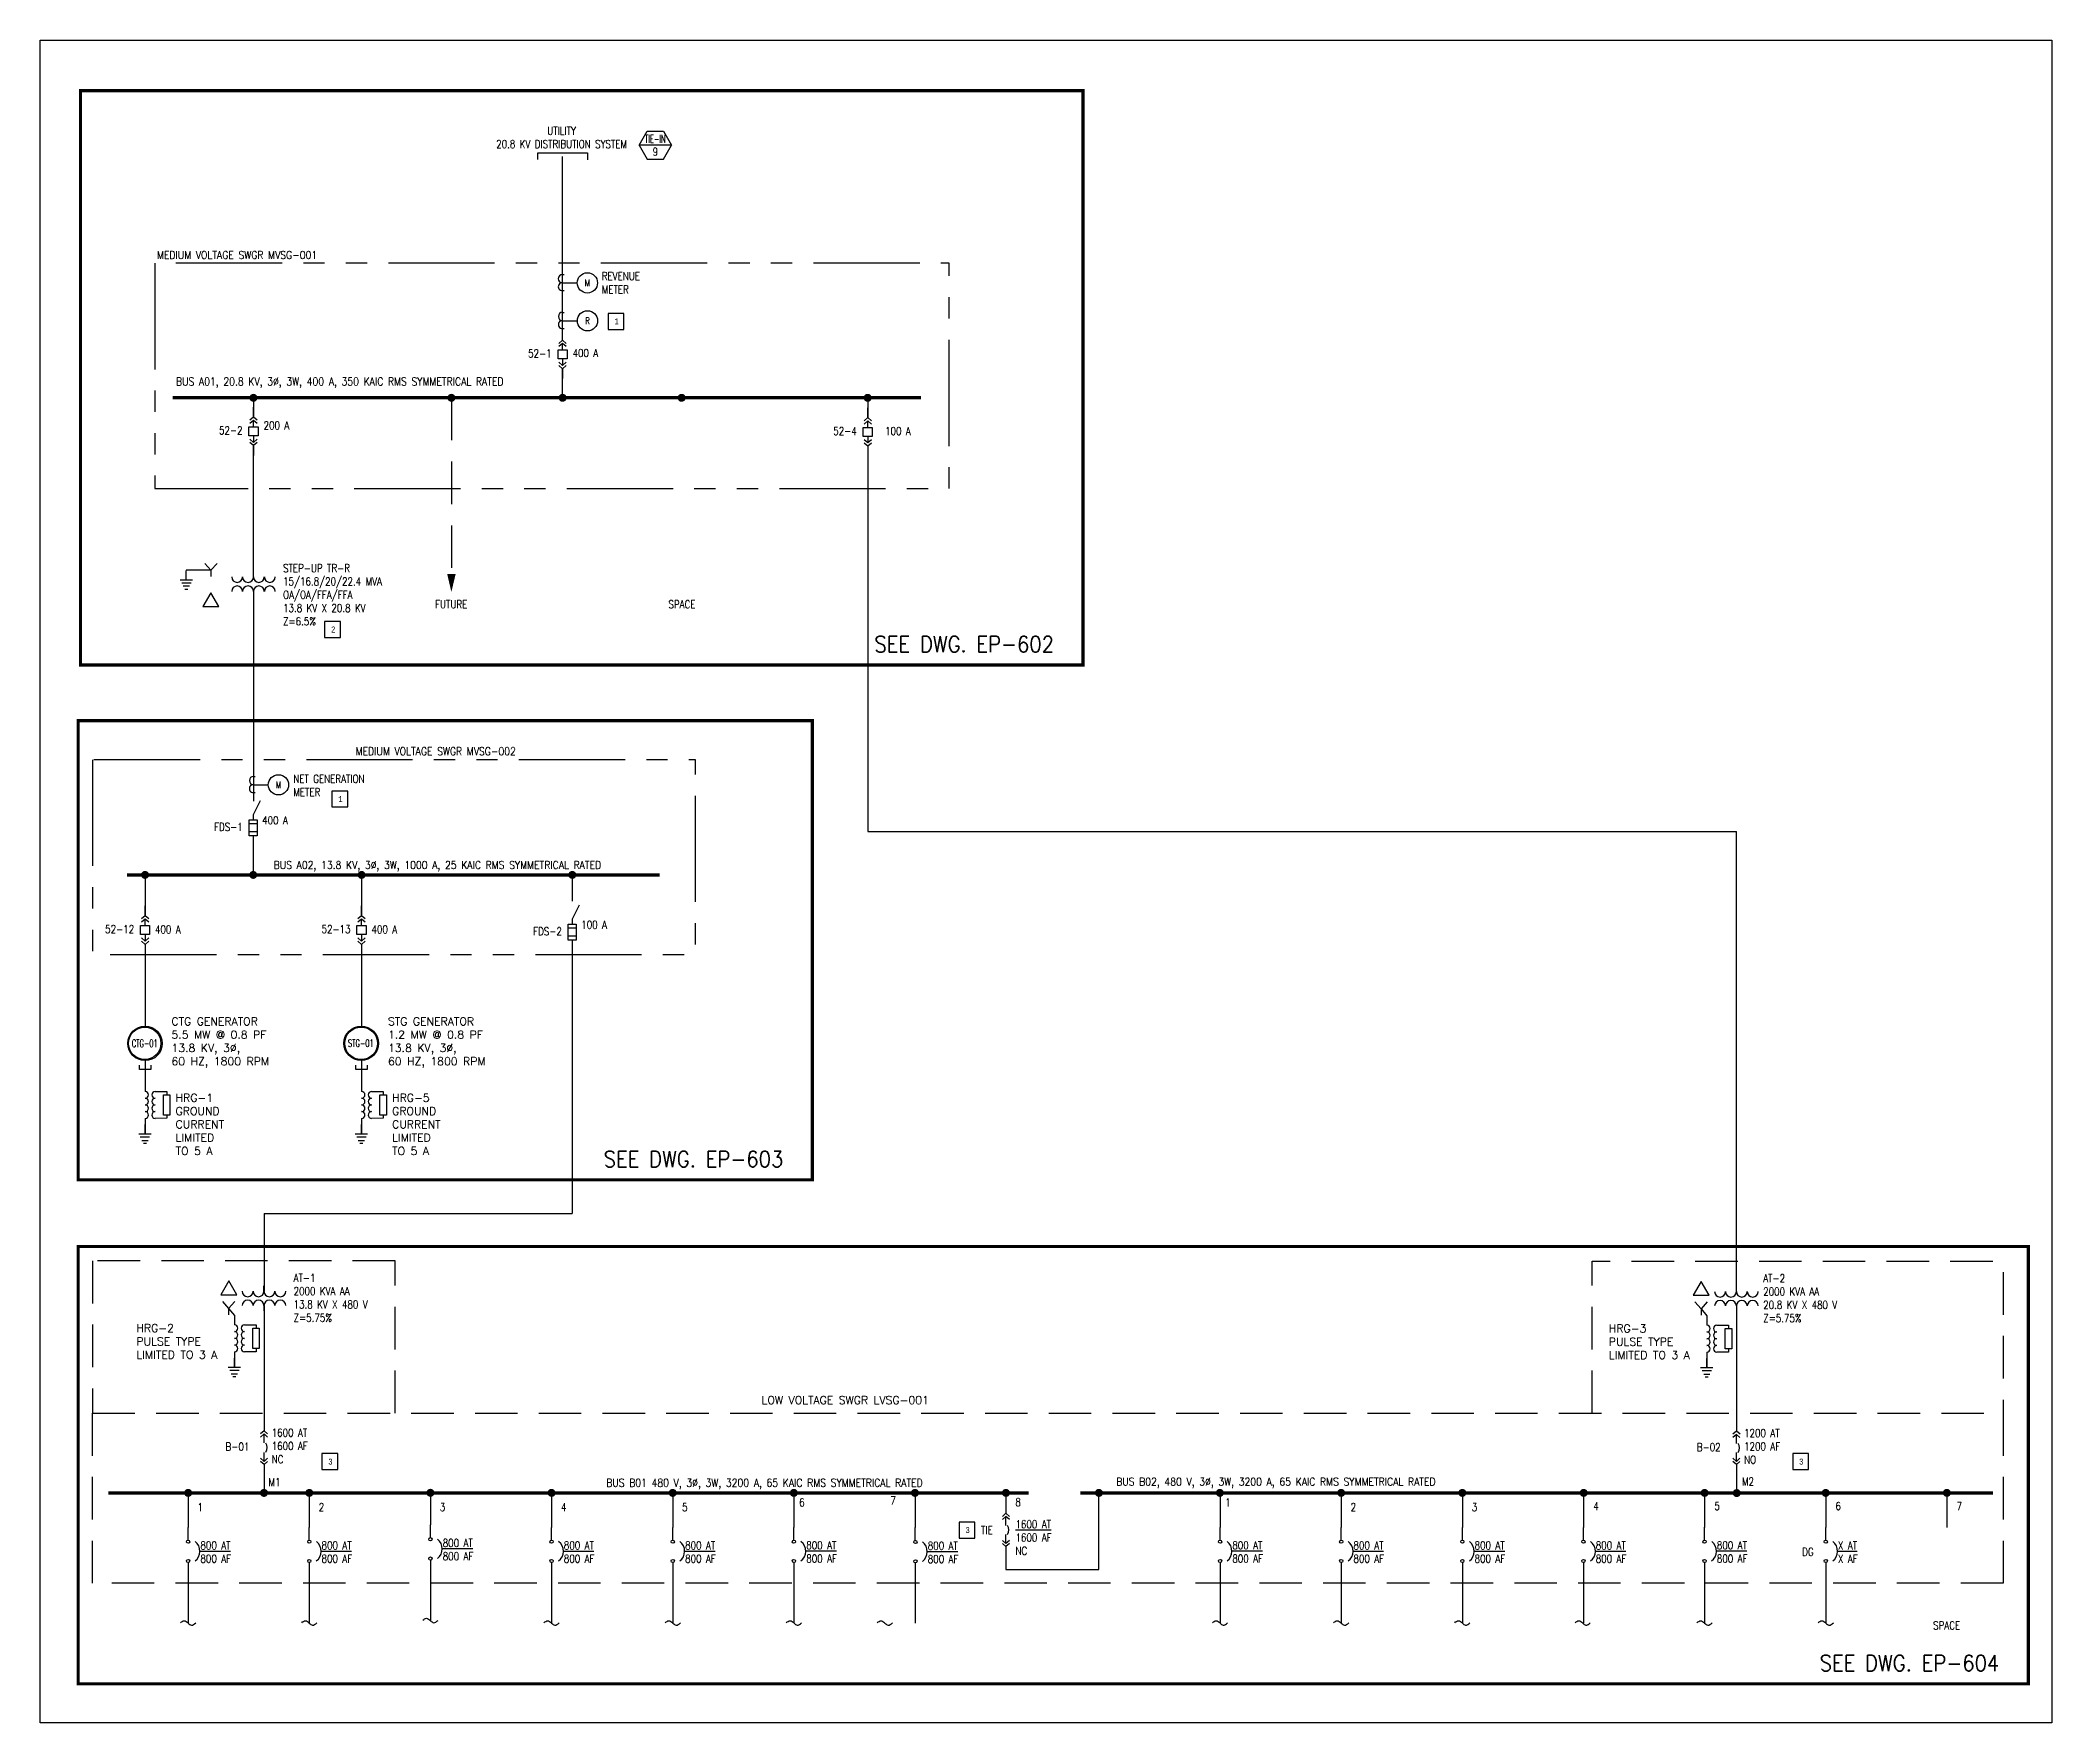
# Model space of a CAD drawing. Extents: x 4.3 to 27.9, y 0.8 to 20.6.
import ezdxf
from ezdxf.enums import TextEntityAlignment as Align

# ---------------------------------------------------------------- set-up
doc = ezdxf.new("R2010")
doc.units = 0
doc.header["$MEASUREMENT"] = 0
doc.linetypes.add('DASHED', pattern=[0.75, 0.5, -0.25])
doc.linetypes.add('PHANTOM', pattern=[2.5, 1.25, -0.25, 0.25, -0.25, 0.25, -0.25])
doc.layers.get('0').update_dxf_attribs({"linetype": 'CONTINUOUS'})
doc.layers.get('Defpoints').update_dxf_attribs({"linetype": 'CONTINUOUS'})
for name, color, linetype in [('e-busline', 4, 'CONTINUOUS'), ('e-ckt_line', 4, 'CONTINUOUS'), ('e-cond-n', 4, 'CONTINUOUS'), ('E-Dwg Limit', 3, 'PHANTOM'), ('E-ENCLOSURE', 1, 'DASHED'), ('e-equip-n', 4, 'CONTINUOUS'), ('e-line-lwt2', 2, 'PHANTOM'), ('e-line-lwt3', 4, 'CONTINUOUS'), ('e-line-lwt4', 7, 'CONTINUOUS'), ('e-line-lwt5', 13, 'CONTINUOUS'), ('e-line-text', 2, 'CONTINUOUS'), ('e-text-n', 2, 'CONTINUOUS'), ('G-Dimns-N', 3, 'CONTINUOUS'), ('G-Text-N', 2, 'CONTINUOUS')]:
    doc.layers.add(name, color=color, linetype=linetype)
doc.styles.add('ROMANS', font='ROMANS.shx')
doc.styles.add('ROMANSCC', font='ROMANS.SHX', dxfattribs={"width": 0.8, "height": 0.125})
doc.styles.add('SIMPLEX', font='simplex.shx')
doc.styles.add('STD3-32', font='MONOSI.SHX', dxfattribs={"width": 0.85, "height": 0.09375})

# ---------------------------------------------------------------- blocks, each defined once
blk = doc.blocks.new('METER')
at = {"layer": 'e-cond-n'}
blk.add_line((19.139, 19.259), (19.371, 19.259), dxfattribs=at)
blk.add_circle((19.529, 19.26), 0.159, dxfattribs=at)
for centre, radius, start, end in [((19.133, 19.199), 0.0604, 84.0461, 275.9781), ((19.139, 19.326), 0.0664, 90, 270)]:
    blk.add_arc(centre, radius, start, end, dxfattribs=at)
at = {"color": 2, "style": 'ROMANS', "width": 0.75}
blk.add_text('M', height=0.106, dxfattribs=at).set_placement((19.529, 19.26), align=Align.MIDDLE)
blk = doc.blocks.new('E-LINE-0031')
at = {"layer": 'e-line-lwt3'}
for p, q in [((0, -0.259), (0, 0)), ((0, -0.259), (-0.097, -0.345)), ((0, -0.346), (-0.097, -0.431)), ((0.097, -0.345), (0, -0.259)), ((0.097, -0.431), (0, -0.346)), ((0, -0.518), (0, -0.346)), ((0, -0.929), (-0.097, -0.844)), ((0, -1.016), (-0.097, -0.93)), ((0, -0.758), (0, -0.929)), ((0.097, -0.844), (0, -0.929)), ((0.097, -0.93), (0, -1.016)), ((0, -1.016), (0, -1.275))]:
    blk.add_line(p, q, dxfattribs=at)
blk.add_lwpolyline([(-0.12, -0.518), (0.12, -0.518), (0.12, -0.758), (-0.12, -0.758)], close=True, dxfattribs=at)
at = {"layer": 'e-line-text', "style": 'ROMANS', "width": 0.8}
blk.add_attdef('52', text='', height=0.125, dxfattribs=at).set_placement((-0.002, -0.636), align=Align.MIDDLE)
blk.add_attdef('1200AF', (0.161, -0.691), '', height=0.125, dxfattribs=at)
blk = doc.blocks.new('E-GEN-TAG')
at = {"layer": 'e-line-lwt2', "linetype": 'Continuous'}
blk.add_circle((0, 0), 0.287, dxfattribs=at)
at = {"layer": 'e-line-text', "style": 'ROMANS', "width": 0.8}
blk.add_attdef('CTG-2', text='', height=0.125, dxfattribs=at).set_placement((-0.006, 0.002), align=Align.MIDDLE)
blk = doc.blocks.new('transformer')
for p, q in [((0.459, 0.359), (0.459, 0.457)), ((0.459, 0.097), (0.459, 0))]:
    blk.add_line(p, q)
for centre, start, end in [((0.162, 0.359), 180, 0), ((0.162, 0.097), 360, 180), ((0.36, 0.359), 180, 360), ((0.36, 0.097), 0, 180), ((0.558, 0.359), 180, 0), ((0.558, 0.097), 360, 180), ((0.757, 0.359), 180, 360), ((0.757, 0.097), 0, 180)]:
    blk.add_arc(centre, 0.099, start, end)
blk = doc.blocks.new('A-SYMB-0008')
blk.add_lwpolyline([(-0.253, 0), (-0.126, 0.219), (0.126, 0.219), (0.253, 0), (-0.253, 0), (-0.126, -0.219), (0.126, -0.219), (0.253, 0)])
at = {"style": 'SIMPLEX', "width": 0.8}
for tag, p in [('FLOOR', (0, 0.036)), ('FLOOR_COLOR', (0, -0.164))]:
    blk.add_attdef(tag, text='', height=0.125, dxfattribs=at).set_placement(p, align=Align.CENTER)
blk = doc.blocks.new('E13')
for p, q in [((0.0625, 0.0625), (0.0625, -0.0625)), ((0.1875, 0.0625), (0.1875, -0.0625))]:
    blk.add_line(p, q)
blk.add_lwpolyline([(0, 0.0625), (0.25, 0.0625), (0.25, -0.0625), (0, -0.0625)], close=True)
blk = doc.blocks.new('E2')
for centre, start, end in [((-0.1875, 0), 180, 0), ((-0.0625, 0), 180, 0), ((0.0625, 0), 180, 0), ((0.1875, 0), 180, 0), ((-0.1875, -0.1875), 0, 180), ((-0.0625, -0.1875), 0, 180), ((0.0625, -0.1875), 0, 180), ((0.1875, -0.1875), 0, 180)]:
    blk.add_arc(centre, 0.0625, start, end)
blk = doc.blocks.new('G-KEYN-0003')
blk.add_lwpolyline([(-0.135, 0.125), (-0.135, -0.125), (0.115, -0.125), (0.115, 0.125)], close=True)
at = {"style": 'STD3-32', "width": 0.85}
blk.add_attdef('NO', text='', height=0.0938, dxfattribs=at).set_placement((0, 0), align=Align.MIDDLE)
blk = doc.blocks.new('E-LINE-0028A')
at = {"layer": 'e-ckt_line'}
for p, q in [((0, 0.129), (0, 0)), ((0, 0), (0, -0.19)), ((0, -0.19), (-0.055, -0.239)), ((0, -0.239), (-0.055, -0.288)), ((0.055, -0.239), (0, -0.19)), ((0, -0.381), (0, -0.239)), ((0.055, -0.288), (0, -0.239)), ((0, -0.664), (-0.055, -0.615)), ((0, -0.664), (0, -0.522)), ((0.055, -0.615), (0, -0.664)), ((0, -0.713), (-0.055, -0.664)), ((0.055, -0.664), (0, -0.713)), ((0, -0.713), (0, -0.954))]:
    blk.add_line(p, q, dxfattribs=at)
blk.add_ellipse((-0.035, -0.451), major_axis=(0, 0.106), ratio=0.788845, start_param=3.982646, end_param=5.442117, dxfattribs=at)
blk = doc.blocks.new('E-LINE-0001')
for p, q in [((0, 0), (-0.128, 0)), ((0.003, -0.083), (0.003, 0.087)), ((0.045, -0.062), (0.045, 0.066)), ((0.088, 0.044), (0.088, -0.041)), ((0.13, -0.019), (0.13, 0.023))]:
    blk.add_line(p, q)
blk = doc.blocks.new('E-GROUND')
at = {"layer": 'e-line-lwt3', "xscale": -1.142226562499999, "yscale": 1.142226562499999, "zscale": 1.1422265625, "rotation": 90}
blk.add_blockref('E-LINE-0001', (0, 0), dxfattribs=at)
blk = doc.blocks.new('CB BOLT ON')
at = {"layer": 'e-line-lwt4', "linetype": 'Continuous'}
for centre in [(4.385, 22.683), (4.385, 22.38)]:
    blk.add_circle(centre, 0.0256, dxfattribs=at)
blk.add_arc((4.381, 22.532), 0.19, 306.8129, 52.8429, dxfattribs=at)

msp = doc.modelspace()

# ---------------------------------------------------------------- linework, layer by layer
at = {"layer": 'Defpoints'}
msp.add_lwpolyline([(4.274, 20.622), (27.938, 20.622), (27.938, 0.831), (4.274, 0.831)], close=True, dxfattribs=at)
at = {"layer": 'e-busline', "const_width": 0.039, "flags": 128}
for points in [[(5.831, 16.416), (14.635, 16.416)], [(5.297, 10.804), (11.562, 10.804)], [(5.076, 3.535), (15.902, 3.535)], [(16.511, 3.533), (27.245, 3.533)]]:
    msp.add_lwpolyline(points, dxfattribs=at)
at = {"layer": 'e-busline', "const_width": 0.0469, "flags": 128}
for points in [[(6.759, 16.416, 1), (6.806, 16.416, 1)], [(9.088, 16.416, 1), (9.135, 16.416, 1)], [(10.396, 16.416, 1), (10.443, 16.416, 1)], [(11.796, 16.416, 1), (11.843, 16.416, 1)], [(13.985, 16.416, 1), (14.032, 16.416, 1)], [(5.484, 10.804, 1), (5.531, 10.804, 1)], [(6.757, 10.804, 1), (6.803, 10.804, 1)], [(8.031, 10.804, 1), (8.078, 10.804, 1)], [(10.51, 10.804, 1), (10.557, 10.804, 1)], [(5.991, 3.535, 1), (6.038, 3.535, 1)], [(5.991, 3.535, 1), (6.038, 3.535, 1)], [(6.883, 3.535, 1), (6.93, 3.535, 1)], [(7.416, 3.535, 1), (7.463, 3.535, 1)], [(8.841, 3.536, 1), (8.888, 3.536, 1)], [(10.266, 3.535, 1), (10.313, 3.535, 1)], [(11.691, 3.535, 1), (11.738, 3.535, 1)], [(13.116, 3.535, 1), (13.163, 3.535, 1)], [(14.541, 3.535, 1), (14.588, 3.535, 1)], [(15.611, 3.535, 1), (15.658, 3.535, 1)], [(16.705, 3.535, 1), (16.752, 3.535, 1)], [(18.128, 3.535, 1), (18.175, 3.535, 1)], [(19.555, 3.535, 1), (19.602, 3.535, 1)], [(20.98, 3.535, 1), (21.027, 3.535, 1)], [(22.408, 3.535, 1), (22.455, 3.535, 1)], [(23.83, 3.535, 1), (23.877, 3.535, 1)], [(24.208, 3.533, 1), (24.255, 3.533, 1)], [(25.255, 3.535, 1), (25.302, 3.535, 1)], [(26.68, 3.535, 1), (26.727, 3.535, 1)]]:
    msp.add_lwpolyline(points, format="xyb", close=True, dxfattribs=at)
at = {"layer": 'e-cond-n'}
for p, q in [((6.784, 11.962), (6.804, 11.962)), ((6.783, 11.773), (6.803, 11.773))]:
    msp.add_line(p, q, dxfattribs=at)
at = {"layer": 'E-Dwg Limit', "const_width": 0.0375, "flags": 128}
msp.add_lwpolyline([(4.748, 20.029), (4.748, 13.274), (16.542, 13.274), (16.542, 20.029), (4.748, 20.029)], dxfattribs=at)
for points in [[(4.721, 12.618), (4.721, 7.217), (13.357, 7.217), (13.357, 12.618), (4.721, 12.618)], [(4.721, 6.434), (4.721, 1.289), (27.661, 1.289), (27.661, 6.434), (4.721, 6.434)]]:
    msp.add_lwpolyline(points, close=True, dxfattribs=at)
at = {"layer": 'E-ENCLOSURE'}
msp.add_line((24.228, 4.26), (24.228, 4.26), dxfattribs=at)
at = {"layer": 'E-ENCLOSURE', "color": 1, "linetype": 'PHANTOM', "flags": 128}
msp.add_lwpolyline([(5.622, 18.001), (5.622, 15.348), (14.968, 15.348), (14.968, 18.001), (5.622, 18.001), (5.622, 18.001)], close=True, dxfattribs=at)
msp.add_lwpolyline([(4.889, 12.159), (4.889, 12.159), (4.889, 9.869), (11.982, 9.869), (11.982, 12.159), (4.889, 12.159)], dxfattribs=at)
at = {"layer": 'E-ENCLOSURE'}
for points in [[(4.889, 4.473), (8.449, 4.473), (8.449, 6.264), (4.889, 6.264)], [(4.889, 4.473), (27.366, 4.472), (27.366, 2.472), (4.889, 2.472)]]:
    msp.add_lwpolyline(points, close=True, dxfattribs=at)
at = {"layer": 'E-ENCLOSURE', "flags": 128}
msp.add_lwpolyline([(22.53, 4.473), (22.53, 6.259), (27.366, 6.259), (27.366, 4.473)], dxfattribs=at)
at = {"layer": 'e-equip-n'}
for p, q in [((10.419, 17.421), (10.439, 17.421)), ((10.419, 17.322), (10.593, 17.322)), ((10.419, 17.232), (10.439, 17.232))]:
    msp.add_line(p, q, dxfattribs=at)
msp.add_circle((10.712, 17.322), 0.119, dxfattribs=at)
for centre, radius, start, end in [((10.419, 17.372), 0.0498, 90, 270), ((10.415, 17.277), 0.0453, 84.0461, 275.9781)]:
    msp.add_arc(centre, radius, start, end, dxfattribs=at)
at = {"layer": 'e-line-lwt3'}
for p, q in [((10.418, 17.867), (10.437, 17.867)), ((10.418, 17.677), (10.437, 17.677)), ((6.283, 14.387), (5.992, 14.387)), ((10.533, 10.804), (10.533, 10.495)), ((5.508, 8.619), (5.508, 8.255)), ((8.054, 8.62), (8.054, 8.255)), ((5.508, 7.94), (5.508, 7.757)), ((8.054, 7.94), (8.054, 7.757)), ((6.56, 5.196), (6.56, 5.012)), ((23.881, 5.192), (23.881, 5.008)), ((6.907, 4.265), (6.865, 4.228)), ((6.948, 4.228), (6.907, 4.265)), ((24.228, 4.26), (24.187, 4.224)), ((24.27, 4.224), (24.228, 4.26)), ((6.907, 4.228), (6.865, 4.191)), ((6.907, 4.122), (6.907, 4.228)), ((6.948, 4.191), (6.907, 4.228)), ((24.228, 4.223), (24.186, 4.187)), ((24.228, 4.117), (24.228, 4.223)), ((24.269, 4.187), (24.228, 4.223)), ((6.907, 3.905), (6.865, 3.942)), ((6.907, 3.868), (6.865, 3.905)), ((6.907, 3.905), (6.907, 4.011)), ((6.948, 3.942), (6.907, 3.905)), ((6.948, 3.905), (6.907, 3.868)), ((24.228, 3.905), (24.186, 3.942)), ((24.228, 3.868), (24.186, 3.905)), ((24.228, 3.905), (24.228, 4.011)), ((24.269, 3.942), (24.228, 3.905)), ((24.269, 3.905), (24.228, 3.868)), ((6.014, 2.98), (6.014, 3.129)), ((7.44, 2.98), (7.44, 3.129)), ((8.865, 3.009), (8.865, 3.158)), ((10.29, 2.98), (10.29, 3.129)), ((11.716, 2.98), (11.716, 3.129)), ((13.141, 2.98), (13.141, 3.129)), ((14.566, 2.98), (14.566, 3.129)), ((18.154, 2.98), (18.154, 3.129)), ((19.579, 2.98), (19.579, 3.129)), ((21.004, 2.98), (21.004, 3.129)), ((22.429, 2.98), (22.429, 3.129)), ((23.854, 2.981), (23.854, 3.13)), ((25.279, 2.98), (25.279, 3.129)), ((6.014, 2.714), (6.014, 2.589)), ((7.44, 2.714), (7.44, 2.589)), ((8.865, 2.744), (8.865, 2.618)), ((10.29, 2.714), (10.29, 2.589)), ((11.716, 2.714), (11.716, 2.589)), ((13.141, 2.715), (13.141, 2.589)), ((14.566, 2.714), (14.566, 2.589)), ((18.154, 2.714), (18.154, 2.589)), ((19.579, 2.714), (19.579, 2.589)), ((21.004, 2.714), (21.004, 2.589)), ((22.429, 2.714), (22.429, 2.589)), ((23.854, 2.715), (23.854, 2.59)), ((25.279, 2.715), (25.279, 2.589))]:
    msp.add_line(p, q, dxfattribs=at)
for points in [[(6.783, 11.451), (6.783, 11.516), (6.864, 11.679)], [(10.537, 10.224), (10.537, 10.288), (10.618, 10.451)], [(5.626, 8.255), (5.762, 8.255), (5.762, 8.218)], [(8.173, 8.255), (8.309, 8.255), (8.309, 8.218)], [(5.762, 7.978), (5.762, 7.941), (5.626, 7.94)], [(8.309, 7.978), (8.309, 7.941), (8.173, 7.94)], [(6.677, 5.511), (6.813, 5.511), (6.813, 5.473)], [(23.998, 5.507), (24.134, 5.507), (24.134, 5.469)], [(6.813, 5.234), (6.813, 5.196), (6.677, 5.196)], [(24.134, 5.23), (24.134, 5.192), (23.998, 5.192)]]:
    msp.add_lwpolyline(points, dxfattribs=at)
at = {"layer": 'e-line-lwt3', "flags": 128}
for points in [[(5.574, 8.568), (5.574, 8.517), (5.441, 8.517), (5.441, 8.568)], [(8.121, 8.568), (8.121, 8.517), (7.988, 8.517), (7.988, 8.568)], [(6.491, 5.704), (6.559, 5.623), (6.559, 5.511)], [(23.812, 5.7), (23.88, 5.619), (23.88, 5.507)]]:
    msp.add_lwpolyline(points, dxfattribs=at)
at = {"layer": 'e-line-lwt3'}
for points in [[(5.724, 8.218), (5.8, 8.218), (5.8, 7.978), (5.724, 7.978)], [(8.271, 8.218), (8.347, 8.218), (8.347, 7.978), (8.271, 7.978)], [(6.775, 5.473), (6.851, 5.473), (6.851, 5.234), (6.775, 5.234)], [(24.096, 5.469), (24.172, 5.469), (24.172, 5.23), (24.096, 5.23)]]:
    msp.add_lwpolyline(points, close=True, dxfattribs=at)
for centre in [(6.881, 4.068), (24.202, 4.064)]:
    msp.add_ellipse(centre, major_axis=(0, 0.0796), ratio=0.788845, start_param=3.982646, end_param=5.442117, dxfattribs=at)
for points in [[(5.924, 2.008), (5.968, 2.031), (6.014, 2.003), (6.052, 1.979), (6.104, 2.006)], [(7.35, 2.008), (7.393, 2.031), (7.44, 2.003), (7.477, 1.979), (7.529, 2.006)], [(8.775, 2.037), (8.818, 2.06), (8.865, 2.032), (8.902, 2.008), (8.954, 2.035)], [(10.2, 2.008), (10.243, 2.031), (10.29, 2.003), (10.327, 1.979), (10.379, 2.006)], [(11.626, 2.008), (11.67, 2.031), (11.717, 2.003), (11.754, 1.979), (11.806, 2.006)], [(13.051, 2.008), (13.095, 2.031), (13.142, 2.003), (13.179, 1.979), (13.231, 2.006)], [(14.121, 2.008), (14.164, 2.031), (14.211, 2.003), (14.248, 1.979), (14.3, 2.006)], [(18.064, 2.008), (18.107, 2.031), (18.154, 2.003), (18.191, 1.979), (18.243, 2.006)], [(19.489, 2.008), (19.532, 2.031), (19.579, 2.003), (19.616, 1.979), (19.668, 2.006)], [(20.914, 2.008), (20.957, 2.031), (21.004, 2.003), (21.041, 1.979), (21.093, 2.006)], [(22.33, 2.008), (22.373, 2.031), (22.42, 2.003), (22.457, 1.979), (22.509, 2.006)], [(23.764, 2.008), (23.807, 2.031), (23.854, 2.003), (23.891, 1.979), (23.943, 2.006)], [(25.189, 2.008), (25.232, 2.031), (25.279, 2.003), (25.316, 1.979), (25.368, 2.006)]]:
    msp.add_spline(points, degree=3, dxfattribs=at)
msp.add_solid([(9.161, 14.343), (9.111, 14.131), (9.062, 14.343)], dxfattribs=at)
at = {"layer": 'e-line-lwt5'}
for p, q in [((10.419, 17.095), (10.419, 19.254)), ((10.419, 16.416), (10.419, 16.758)), ((6.783, 16.416), (6.783, 16.19)), ((14.009, 16.416), (14.009, 16.182)), ((6.783, 14.309), (6.783, 15.853)), ((14.009, 15.846), (14.009, 11.314)), ((6.783, 14.14), (6.783, 11.673)), ((6.779, 11.264), (6.78, 10.804)), ((14.009, 11.314), (24.228, 11.314)), ((24.228, 5.966), (24.228, 11.314)), ((5.508, 10.804), (5.508, 10.324)), ((8.054, 10.804), (8.054, 10.324)), ((5.508, 9.987), (5.508, 9.024)), ((8.054, 9.987), (8.054, 9.025)), ((10.533, 10.036), (10.533, 6.82)), ((6.907, 6.82), (6.907, 5.907)), ((6.907, 6.82), (10.533, 6.82)), ((6.907, 5.738), (6.907, 4.265)), ((24.228, 5.734), (24.228, 4.26)), ((6.907, 3.868), (6.907, 3.535)), ((24.228, 3.868), (24.228, 3.533)), ((6.014, 3.535), (6.014, 3.129)), ((7.44, 3.535), (7.44, 3.129)), ((8.865, 3.536), (8.865, 3.158)), ((10.29, 3.535), (10.29, 3.129)), ((11.716, 3.535), (11.716, 3.129)), ((13.141, 3.535), (13.141, 3.129)), ((14.566, 3.535), (14.566, 3.129)), ((15.634, 3.535), (15.634, 3.296)), ((16.729, 2.634), (16.729, 3.535)), ((18.154, 3.535), (18.154, 3.129)), ((19.579, 3.535), (19.579, 3.129)), ((21.004, 3.535), (21.004, 3.129)), ((22.429, 3.535), (22.429, 3.129)), ((23.854, 3.535), (23.854, 3.129)), ((25.279, 3.535), (25.279, 3.129)), ((26.704, 3.535), (26.704, 3.129)), ((15.634, 2.903), (15.634, 2.634)), ((6.014, 2.673), (6.014, 2.003)), ((7.44, 2.673), (7.44, 2.003)), ((8.865, 2.702), (8.865, 2.033)), ((10.29, 2.673), (10.29, 2.003)), ((11.716, 2.673), (11.716, 2.003)), ((13.141, 2.673), (13.141, 2.003)), ((14.566, 2.673), (14.566, 2.003)), ((15.634, 2.634), (16.729, 2.634)), ((18.154, 2.673), (18.154, 2.003)), ((19.579, 2.673), (19.579, 2.003)), ((21.004, 2.673), (21.004, 2.003)), ((22.429, 2.673), (22.429, 2.003)), ((23.854, 2.673), (23.854, 2.003)), ((25.279, 2.673), (25.279, 2.003))]:
    msp.add_line(p, q, dxfattribs=at)
at = {"layer": 'e-line-lwt5', "linetype": 'DASHED'}
msp.add_line((9.111, 16.416), (9.111, 14.27), dxfattribs=at)
at = {"layer": 'G-Dimns-N'}
for p, q in [((10.129, 19.219), (10.129, 19.299)), ((10.129, 19.299), (10.711, 19.299)), ((10.711, 19.299), (10.711, 19.216))]:
    msp.add_line(p, q, dxfattribs=at)
at = {"layer": 'G-Text-N'}
for p, q in [((6.21, 14.469), (6.283, 14.387)), ((6.356, 14.469), (6.283, 14.387)), ((6.283, 14.387), (6.283, 14.313)), ((6.418, 5.786), (6.491, 5.704)), ((6.564, 5.786), (6.491, 5.704)), ((6.491, 5.704), (6.491, 5.63)), ((23.739, 5.782), (23.812, 5.7)), ((23.885, 5.782), (23.812, 5.7)), ((23.812, 5.7), (23.812, 5.625))]:
    msp.add_line(p, q, dxfattribs=at)
for points in [[(6.283, 14.124), (6.188, 13.96), (6.377, 13.96)], [(6.492, 6.028), (6.398, 5.864), (6.587, 5.864)], [(23.813, 6.023), (23.719, 5.86), (23.908, 5.86)]]:
    msp.add_lwpolyline(points, close=True, dxfattribs=at)
for centre, radius in [((5.504, 8.823), 0.191), ((8.05, 8.823), 0.192)]:
    msp.add_circle(centre, radius, dxfattribs=at)

# ---------------------------------------------------------------- block references
at = {"layer": 'e-equip-n', "xscale": 0.4446786093750017, "yscale": 0.4446786093750017, "zscale": 0.4446786093750017}
for p in [(10.419, 17.21), (6.783, 16.305)]:
    msp.add_blockref('E-LINE-0031', p, dxfattribs=at)
at = {"layer": 'e-line-lwt3'}
for name, p, xscale, yscale, zscale in [('METER', (-3.936, 3.323), 0.75, 0.75, 0.75), ('transformer', (6.486, 14.077), 0.6458665090451241, 0.6458665090451241, 0.6458665090451241), ('METER', (-7.57, -2.581), 0.75, 0.75, 0.75), ('E-GROUND', (5.508, 7.757), 0.75, 0.75, 0.75), ('E-GROUND', (8.054, 7.757), 0.75, 0.75, 0.75), ('transformer', (6.61, 5.675), 0.6458665090451241, 0.6458665090451241, 0.6458665090451241), ('transformer', (23.931, 5.671), 0.6458665090451241, 0.6458665090451241, 0.6458665090451241), ('E-GROUND', (6.56, 5.012), 0.75, 0.75, 0.75), ('E-GROUND', (23.881, 5.008), 0.75, 0.75, 0.75), ('E-LINE-0028A', (15.634, 3.438), 0.75, 0.75, 0.75), ('CB BOLT ON', (2.725, -14.051), 0.75, 0.75, 0.75), ('CB BOLT ON', (4.151, -14.051), 0.75, 0.75, 0.75), ('CB BOLT ON', (5.576, -14.022), 0.75, 0.75, 0.75), ('CB BOLT ON', (7.001, -14.051), 0.75, 0.75, 0.75), ('CB BOLT ON', (8.427, -14.051), 0.75, 0.75, 0.75), ('CB BOLT ON', (9.852, -14.051), 0.75, 0.75, 0.75), ('CB BOLT ON', (11.281, -14.055), 0.75, 0.75, 0.75), ('CB BOLT ON', (14.865, -14.051), 0.75, 0.75, 0.75), ('CB BOLT ON', (16.29, -14.051), 0.75, 0.75, 0.75), ('CB BOLT ON', (17.715, -14.051), 0.75, 0.75, 0.75), ('CB BOLT ON', (19.14, -14.051), 0.75, 0.75, 0.75), ('CB BOLT ON', (20.565, -14.051), 0.75, 0.75, 0.75), ('CB BOLT ON', (21.99, -14.051), 0.75, 0.75, 0.75)]:
    msp.add_blockref(name, p, dxfattribs=dict(at, xscale=xscale, yscale=yscale, zscale=zscale))
at = {"layer": 'e-line-lwt3', "rotation": 270}
for name, p, xscale, yscale, zscale in [('E-LINE-0001', (5.992, 14.277), 0.8566699218749989, 0.8566699218749989, 0.8566699218749989), ('E13', (6.779, 11.452), 0.75, 0.75, 0.75), ('E13', (10.533, 10.224), 0.75, 0.75, 0.75), ('E2', (5.626, 8.098), 0.6300000000000019, 0.6300000000000019, 0.6300000000000019), ('E2', (8.173, 8.098), 0.6300000000000019, 0.6300000000000019, 0.6300000000000019), ('E2', (6.677, 5.353), 0.6300000000000019, 0.6300000000000019, 0.6300000000000019), ('E2', (23.998, 5.349), 0.6300000000000019, 0.6300000000000019, 0.6300000000000019)]:
    msp.add_blockref(name, p, dxfattribs=dict(at, xscale=xscale, yscale=yscale, zscale=zscale))
at = {"layer": 'e-text-n', "xscale": 0.4446786093750017, "yscale": 0.4446786093750017, "zscale": 0.4446786093750017}
for p in [(14.009, 16.298), (5.508, 10.439), (8.054, 10.439)]:
    msp.add_blockref('E-LINE-0031', p, dxfattribs=at)
at = {"layer": 'G-Text-N'}
ref = msp.add_blockref('A-SYMB-0008', (11.51, 19.388), dxfattribs=dict(at, xscale=0.750811587533109, yscale=0.750811587533109, zscale=0.750811587533109))
ref.add_attrib('FLOOR', 'TIE-IN', dxfattribs={"layer": '0', "height": 0.0938, "style": 'SIMPLEX', "width": 0.5}).set_placement((11.51, 19.414), align=Align.CENTER)
ref.add_attrib('FLOOR_COLOR', '9', dxfattribs={"layer": '0', "height": 0.0939, "style": 'SIMPLEX', "width": 0.8}).set_placement((11.51, 19.265), align=Align.CENTER)
at = {"layer": 'G-Text-N', "xscale": 0.75, "yscale": 0.75, "zscale": 0.75}
for p, values in [((11.055, 17.315), {'NO': '1'}), ((7.721, 13.691), {'NO': '2'}), ((7.806, 11.697), {'NO': '1'}), ((7.688, 3.903), {'NO': '3'}), ((24.991, 3.903), {'NO': '3'}), ((15.184, 3.098), {'NO': '3'})]:
    msp.add_blockref('G-KEYN-0003', p, dxfattribs=at).add_auto_attribs(values)
at = {"layer": 'G-Text-N'}
ref = msp.add_blockref('E-GEN-TAG', (5.508, 8.822), dxfattribs=dict(at, xscale=0.705499716796874, yscale=0.705499716796874, zscale=0.705499716796874))
ref.add_attrib('CTG-2', 'CTG-01', dxfattribs={"layer": 'e-text-n', "height": 0.0882, "style": 'ROMANS', "width": 0.65}).set_placement((5.504, 8.823), align=Align.MIDDLE)
ref = msp.add_blockref('E-GEN-TAG', (8.05, 8.823), dxfattribs=dict(at, xscale=0.705499716796874, yscale=0.705499716796874, zscale=0.705499716796874))
ref.add_attrib('CTG-2', 'STG-01', dxfattribs={"layer": 'e-text-n', "height": 0.0882, "style": 'ROMANS', "width": 0.65}).set_placement((8.046, 8.824), align=Align.MIDDLE)

# ---------------------------------------------------------------- texts
at = {"layer": 'e-text-n', "style": 'ROMANSCC', "width": 0.85}
msp.add_text('BUS B01 480 V, 3%%C, 3W, 3200 A, 65 KAIC RMS SYMMETRICAL RATED', height=0.09375, dxfattribs=at).set_placement((10.933, 3.607))
at = {"layer": 'G-Text-N', "style": 'ROMANSCC', "width": 0.85}
for s, p in [('MEDIUM VOLTAGE SWGR MVSG-001', (5.647, 18.049)), ('MEDIUM VOLTAGE SWGR MVSG-001', (5.647, 18.049)), ('BUS A01, 20.8 KV, 3%%C, 3W, 400 A, 350 KAIC RMS SYMMETRICAL RATED ', (5.872, 16.561)), ('MEDIUM VOLTAGE SWGR MVSG-002', (7.984, 12.212)), ('MEDIUM VOLTAGE SWGR MVSG-002', (7.984, 12.212)), ('BUS A02, 13.8 KV, 3%%C, 3W, 1000 A, 25 KAIC RMS SYMMETRICAL RATED', (7.021, 10.874)), ('BUS B02, 480 V, 3%%C, 3W, 3200 A, 65 KAIC RMS SYMMETRICAL RATED', (16.932, 3.62))]:
    msp.add_text(s, height=0.09375, dxfattribs=at).set_placement(p)
at = {"layer": 'G-Text-N', "style": 'ROMANS', "width": 0.75}
msp.add_text('R', height=0.0797, dxfattribs=at).set_placement((10.712, 17.322), align=Align.MIDDLE)
at = {"layer": 'G-Text-N', "linetype": 'Continuous', "style": 'ROMANS', "width": 0.8}
for s, p in [('M1', (6.96, 3.615)), ('M2', (24.293, 3.622)), ('6', (13.203, 3.376, -135)), ('7', (14.275, 3.4, -135)), ('1', (18.215, 3.376, -135))]:
    msp.add_text(s, height=0.0938, dxfattribs=at).set_placement(p)
at = {"layer": 'G-Text-N'}
for s, insert, char_height, width, attachment_point, style in [('UTILITY\\P20.8 KV DISTRIBUTION SYSTEM', (10.408, 19.604), 0.09375, 2.53958, 2, 'ROMANSCC'), ('{\\Fromans.shx;REVENUE\\PMETER}', (10.88, 17.895), 0.09375, 1.17188, 1, 'ROMANSCC'), ('{\\Fromans.shx;REVENUE\\PMETER}', (10.88, 17.895), 0.09375, 1.17188, 1, 'ROMANSCC'), ('{\\Fromans.shx|c0;52-1}', (10.29, 16.985), 0.09375, 1.17188, 3, 'ROMANSCC'), ('400 A', (10.536, 16.99), 0.0938, 1.17188, 1, 'ROMANSCC'), ('200 A', (6.902, 16.138), 0.0938, 1.17188, 1, 'ROMANSCC'), ('{\\Fromans.shx|c0;52-2}', (6.654, 16.08), 0.09375, 1.17188, 3, 'ROMANSCC'), ('{\\Fromans.shx|c0;52-4}', (13.88, 16.072), 0.09375, 1.17188, 3, 'ROMANSCC'), ('100 A', (14.213, 16.072), 0.0938, 1.17188, 1, 'ROMANSCC'), ('{\\Fromans|c0;FUTURE}', (9.109, 14.034), 0.09375, 1.17188, 2, 'ROMANSCC'), ('{\\Fromans|c0;FUTURE}', (9.109, 14.034), 0.09375, 1.17188, 2, 'ROMANSCC'), ('{\\Fromans|c0;SPACE}', (11.824, 14.034), 0.09375, 1.17188, 2, 'ROMANSCC'), ('{\\W0.9;SEE DWG. EP-602}', (14.088, 13.612), 0.1875, 3.40864, 1, 'ROMANS'), ('{\\Fromans.shx;NET GENERATION\\PMETER}', (7.251, 11.981), 0.09375, 1.46874, 1, 'ROMANSCC'), ('{\\Fromans.shx;NET GENERATION\\PMETER}', (7.251, 11.981), 0.09375, 1.46874, 1, 'ROMANSCC'), ('FDS-1', (6.657, 11.416), 0.0938, 1.17188, 3, 'ROMANSCC'), ('400 A', (6.885, 11.493), 0.0938, 0.55759, 1, 'ROMANSCC'), ('{\\Fromans.shx|c0;52-12}', (5.379, 10.213), 0.09375, 1.17188, 3, 'ROMANSCC'), ('400 A', (5.624, 10.21), 0.0938, 1.17188, 1, 'ROMANSCC'), ('{\\Fromans.shx|c0;52-13}', (7.925, 10.213), 0.09375, 1.17188, 3, 'ROMANSCC'), ('400 A', (8.171, 10.21), 0.0938, 1.17188, 1, 'ROMANSCC'), ('FDS-2', (10.411, 10.188), 0.0938, 1.17188, 3, 'ROMANSCC'), ('100 A', (10.639, 10.265), 0.0938, 0.55759, 1, 'ROMANSCC'), ('CTG GENERATOR \\P5.5 MW @ 0.8 PF\\P13.8 KV, 3%%C,\\P60 HZ, 1800 RPM', (5.818, 9.128), 0.09375, 1.70667, 1, 'ROMANS'), ('STG GENERATOR \\P1.2 MW @ 0.8 PF\\P13.8 KV, 3%%C,\\P60 HZ, 1800 RPM', (8.365, 9.128), 0.09375, 1.70667, 1, 'ROMANS'), ('HRG-1\\PGROUND CURRENT LIMITED TO 5 A', (5.867, 8.229), 0.09375, 0.671, 1, 'ROMANS'), ('HRG-5 GROUND CURRENT LIMITED TO 5 A', (8.414, 8.229), 0.09375, 0.68733, 1, 'ROMANS'), ('{\\W0.9;SEE DWG. EP-603}', (10.903, 7.555), 0.1875, 3.40864, 1, 'ROMANS'), ('HRG-2\\PPULSE TYPE LIMITED TO 3 A', (5.406, 5.52), 0.09375, 1.12463, 1, 'ROMANS'), ('HRG-3\\PPULSE TYPE LIMITED TO 3 A', (22.727, 5.516), 0.09375, 1.13471, 1, 'ROMANS'), ('LOW VOLTAGE SWGR LVSG-001', (12.76, 4.673), 0.09375, 3.68288, 1, 'ROMANS'), ('1600 AT\\P1600 AF\\PNC', (6.997, 4.29), 0.0938, 1.07667, 1, 'ROMANSCC'), ('1200 AT\\P1200 AF\\PNO', (24.318, 4.285), 0.0938, 1.07667, 1, 'ROMANSCC'), ('B-01', (6.734, 4.126), 0.0938, 1.17188, 3, 'ROMANSCC'), ('B-02', (24.042, 4.12), 0.0938, 1.17188, 3, 'ROMANSCC'), ('{\\Fromans|c0;1}', (6.125, 3.414), 0.09375, 1.17188, 1, 'ROMANSCC'), ('{\\Fromans|c0;1}', (6.125, 3.414), 0.09375, 1.17188, 1, 'ROMANSCC'), ('{\\Fromans|c0;2}', (7.55, 3.414), 0.09375, 1.17188, 1, 'ROMANSCC'), ('{\\Fromans|c0;2}', (7.55, 3.414), 0.09375, 1.17188, 1, 'ROMANSCC'), ('{\\Fromans|c0;3}', (8.975, 3.415), 0.09375, 1.17188, 1, 'ROMANSCC'), ('{\\Fromans|c0;3}', (8.975, 3.415), 0.09375, 1.17188, 1, 'ROMANSCC'), ('{\\Fromans|c0;4}', (10.4, 3.414), 0.09375, 1.17188, 1, 'ROMANSCC'), ('{\\Fromans|c0;4}', (10.4, 3.414), 0.09375, 1.17188, 1, 'ROMANSCC'), ('{\\Fromans|c0;5}', (11.825, 3.414), 0.09375, 1.17188, 1, 'ROMANSCC'), ('{\\Fromans|c0;5}', (11.825, 3.414), 0.09375, 1.17188, 1, 'ROMANSCC'), ('{\\Fromans|c0;8}', (15.745, 3.473), 0.09375, 1.17188, 1, 'ROMANSCC'), ('{\\Fromans|c0;8}', (15.745, 3.473), 0.09375, 1.17188, 1, 'ROMANSCC'), ('{\\Fromans|c0;2}', (19.689, 3.414), 0.09375, 1.17188, 1, 'ROMANSCC'), ('{\\Fromans|c0;2}', (19.689, 3.414), 0.09375, 1.17188, 1, 'ROMANSCC'), ('{\\Fromans|c0;3}', (21.114, 3.414), 0.09375, 0.05539, 1, 'ROMANSCC'), ('{\\Fromans|c0;3}', (21.114, 3.414), 0.09375, 0.05539, 1, 'ROMANSCC'), ('{\\Fromans|c0;4}', (22.543, 3.427), 0.09375, 1.17188, 1, 'ROMANSCC'), ('{\\Fromans|c0;4}', (22.543, 3.427), 0.09375, 1.17188, 1, 'ROMANSCC'), ('{\\Fromans|c0;5}', (23.968, 3.427), 0.09375, 1.17188, 1, 'ROMANSCC'), ('{\\Fromans|c0;5}', (23.968, 3.427), 0.09375, 1.17188, 1, 'ROMANSCC'), ('{\\Fromans|c0;6}', (25.393, 3.427), 0.09375, 1.17188, 1, 'ROMANSCC'), ('{\\Fromans|c0;6}', (25.393, 3.427), 0.09375, 1.17188, 1, 'ROMANSCC'), ('{\\Fromans.shx|c0;7}', (26.818, 3.427), 0.09375, 1.17188, 1, 'ROMANSCC'), ('TIE', (15.48, 3.145), 0.0938, 1.17188, 3, 'ROMANSCC'), ('{\\L1600 AT\\P}1600 AF\\PNC', (15.747, 3.213), 0.0938, 1.17188, 1, 'ROMANSCC'), ('{\\L800 AT\\P}800 AF', (6.159, 2.964), 0.0938, 0.43179, 1, 'ROMANSCC'), ('{\\L800 AT\\P}800 AF', (7.584, 2.964), 0.0938, 0.42178, 1, 'ROMANSCC'), ('{\\L800 AT\\P}800 AF', (9.009, 2.993), 0.0938, 0.45183, 1, 'ROMANSCC'), ('{\\L800 AT\\P}800 AF', (10.434, 2.964), 0.0938, 0.4318, 1, 'ROMANSCC'), ('{\\L800 AT\\P}800 AF', (11.861, 2.964), 0.0938, 0.44181, 1, 'ROMANSCC'), ('{\\L800 AT\\P}800 AF', (13.286, 2.965), 0.0938, 0.44181, 1, 'ROMANSCC'), ('{\\L800 AT\\P}800 AF', (14.715, 2.96), 0.0938, 0.42178, 1, 'ROMANSCC'), ('{\\L800 AT\\P}800 AF', (18.298, 2.965), 0.0938, 0.44181, 1, 'ROMANSCC'), ('{\\L800 AT\\P}800 AF', (19.723, 2.964), 0.0938, 0.46185, 1, 'ROMANSCC'), ('{\\L800 AT\\P}800 AF', (21.148, 2.964), 0.0938, 0.4318, 1, 'ROMANSCC'), ('{\\L800 AT\\P}800 AF', (22.573, 2.964), 0.0938, 0.45183, 1, 'ROMANSCC'), ('{\\L800 AT\\P}800 AF', (23.998, 2.965), 0.0938, 0.43179, 1, 'ROMANSCC'), ('DG    ', (25.137, 2.888), 0.0938, 1.17188, 3, 'ROMANSCC'), ('{\\LX AT\\P}X AF', (25.423, 2.964), 0.0938, 0.34163, 1, 'ROMANSCC'), ('{\\Fromans.shx|c0;SPACE}', (26.701, 2.023), 0.09375, 1.17188, 2, 'ROMANSCC'), ('{\\W0.9;SEE DWG. EP-604}', (25.207, 1.627), 0.1875, 3.40864, 1, 'ROMANS')]:
    msp.add_mtext(s, dxfattribs=dict(at, insert=insert, char_height=char_height, width=width, attachment_point=attachment_point, style=style))
at = {"layer": 'G-Text-N', "char_height": 0.09375, "attachment_point": 1, "style": 'ROMANSCC'}
for s, insert in [('STEP-UP TR-R  \\P15/16.8/20/22.4 MVA\\POA/OA/FFA/FFA\\P13.8 KV X 20.8 KV\\PZ=6.5%', (7.131, 14.459)), ('AT-1\\P2000 KVA AA\\P13.8 KV X 480 V\\PZ=5.75%', (7.255, 6.111)), ('AT-2\\P2000 KVA AA\\P20.8 KV X 480 V\\PZ=5.75%', (24.543, 6.106))]:
    msp.add_mtext(s, dxfattribs=dict(at, insert=insert))

doc.saveas('drawing.dxf')
